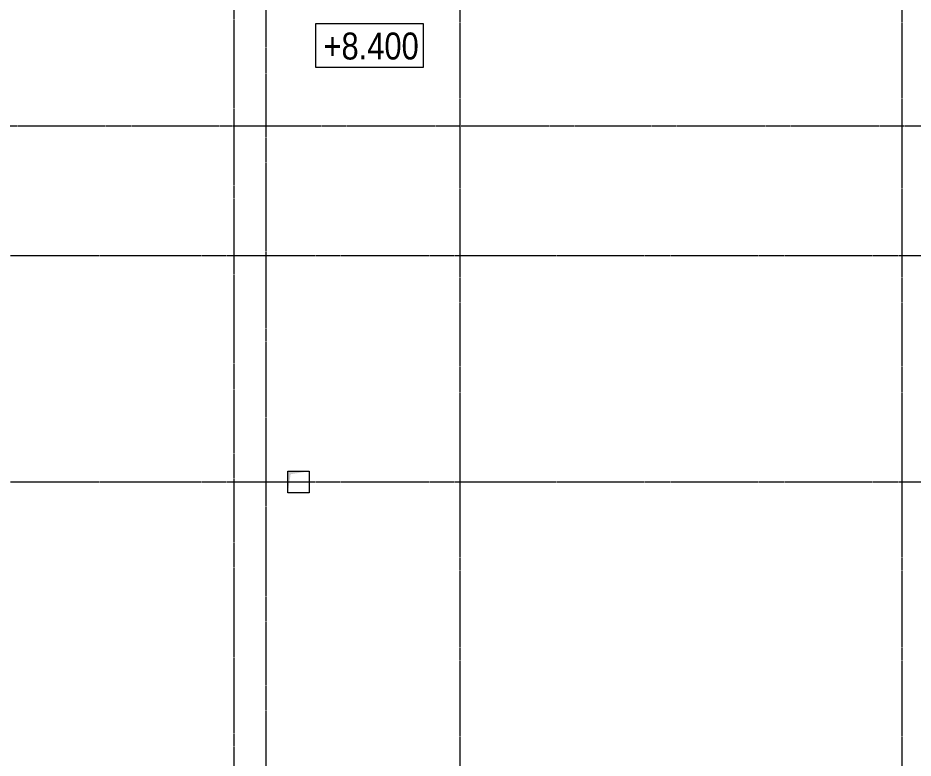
# Model space of a CAD drawing. Header units: millimetres. Extents: x -231292 to 573618, y -153144 to 564035.
# Drawn here: x -205777 to -197475, y 225534 to 232400 of the extents above; entities that cross this region are included whole.
import ezdxf
from ezdxf.enums import TextEntityAlignment as Align

# ---------------------------------------------------------------- set-up
doc = ezdxf.new("R2010")
doc.units = ezdxf.units.MM
doc.linetypes.add('CENTER2', pattern=[28.575, 19.05, -3.175, 3.175, -3.175])
doc.layers.get('0').update_dxf_attribs({"color": 250})
for name, color, linetype, lineweight in [('АР_Отметка', 7, 'Continuous', 13), ('ВК_Шахты', 5, 'Continuous', 9), ('РД_Оси_100', 250, 'Continuous', 0)]:
    doc.layers.add(name, color=color, linetype=linetype, lineweight=lineweight)
doc.styles.add('Arial_Narrow_08', font='ARIALN.TTF', dxfattribs={"width": 0.8})
doc.styles.add('style1', font='ARIALN.TTF')

# ---------------------------------------------------------------- blocks, each defined once
blk = doc.blocks.new('СОШ_2200_АР_ОСИ_М100_28.05.24')
at = {"layer": 'РД_Оси_100', "linetype": 'CENTER2'}
for p, q in [((20100, -6155), (20100, 139938.679)), ((119910, 76200), (-5954.958, 76200)), ((-5954.958, 75000), (119910, 75000)), ((-5954.958, 72900), (95715.503, 72900))]:
    blk.add_line(p, q, dxfattribs=at)
at = {"layer": 'РД_Оси_100', "color": 1, "linetype": 'CENTER2'}
blk.add_line((24200, -6155), (24200, 139938.679), dxfattribs=at)
at = {"layer": 'РД_Оси_100', "linetype": 'CENTER2'}
for points in [[(17850, 139938.679), (18000, 139538.679), (18000, -6194.092)], [(18300, -6196.31), (18300, 139538.679), (18450, 139938.679)]]:
    blk.add_lwpolyline(points, dxfattribs=at)
blk = doc.blocks.new('Отметка_план')
at = {"color": 7}
blk.add_lwpolyline([(0, 0), (10, 0), (10, 4), (0, 4)], close=True, dxfattribs=at)
at = {"style": 'Arial_Narrow_08', "width": 0.8}
blk.add_attdef('OTMG', text='', height=2.5, dxfattribs=at).set_placement((9.062, 0.702), align=Align.RIGHT)
blk = doc.blocks.new('otv')
at = {"linetype": 'Continuous'}
blk.add_lwpolyline([(0, -1), (0, 0), (1, 0), (1, -1)], close=True, dxfattribs=at)
blk.add_solid([(0, -1), (0, 0), (0.135, -0.137), (1, 0)], dxfattribs=at)

msp = doc.modelspace()

# ---------------------------------------------------------------- block references
at = {"layer": 'АР_Отметка'}
ref = msp.add_blockref('Отметка_план', (-203017.082, 231944.069), dxfattribs=dict(at, xscale=100, yscale=100, zscale=100))
ref.add_attrib('OTMG', '+8.400', dxfattribs={"layer": '0', "color": 0, "height": 250, "style": 'style1'}).set_placement((-202059.664, 232263.886), align=Align.TOP_RIGHT)
at = {"layer": 'ВК_Шахты', "color": 1, "xscale": 200, "yscale": 200}
msp.add_blockref('otv', (-203274.972, 228194.287), dxfattribs=at)
at = {"layer": 'РД_Оси_100'}
msp.add_blockref('СОШ_2200_АР_ОСИ_М100_28.05.24', (-221774.956, 155195.168), dxfattribs=at)

doc.saveas('drawing.dxf')
